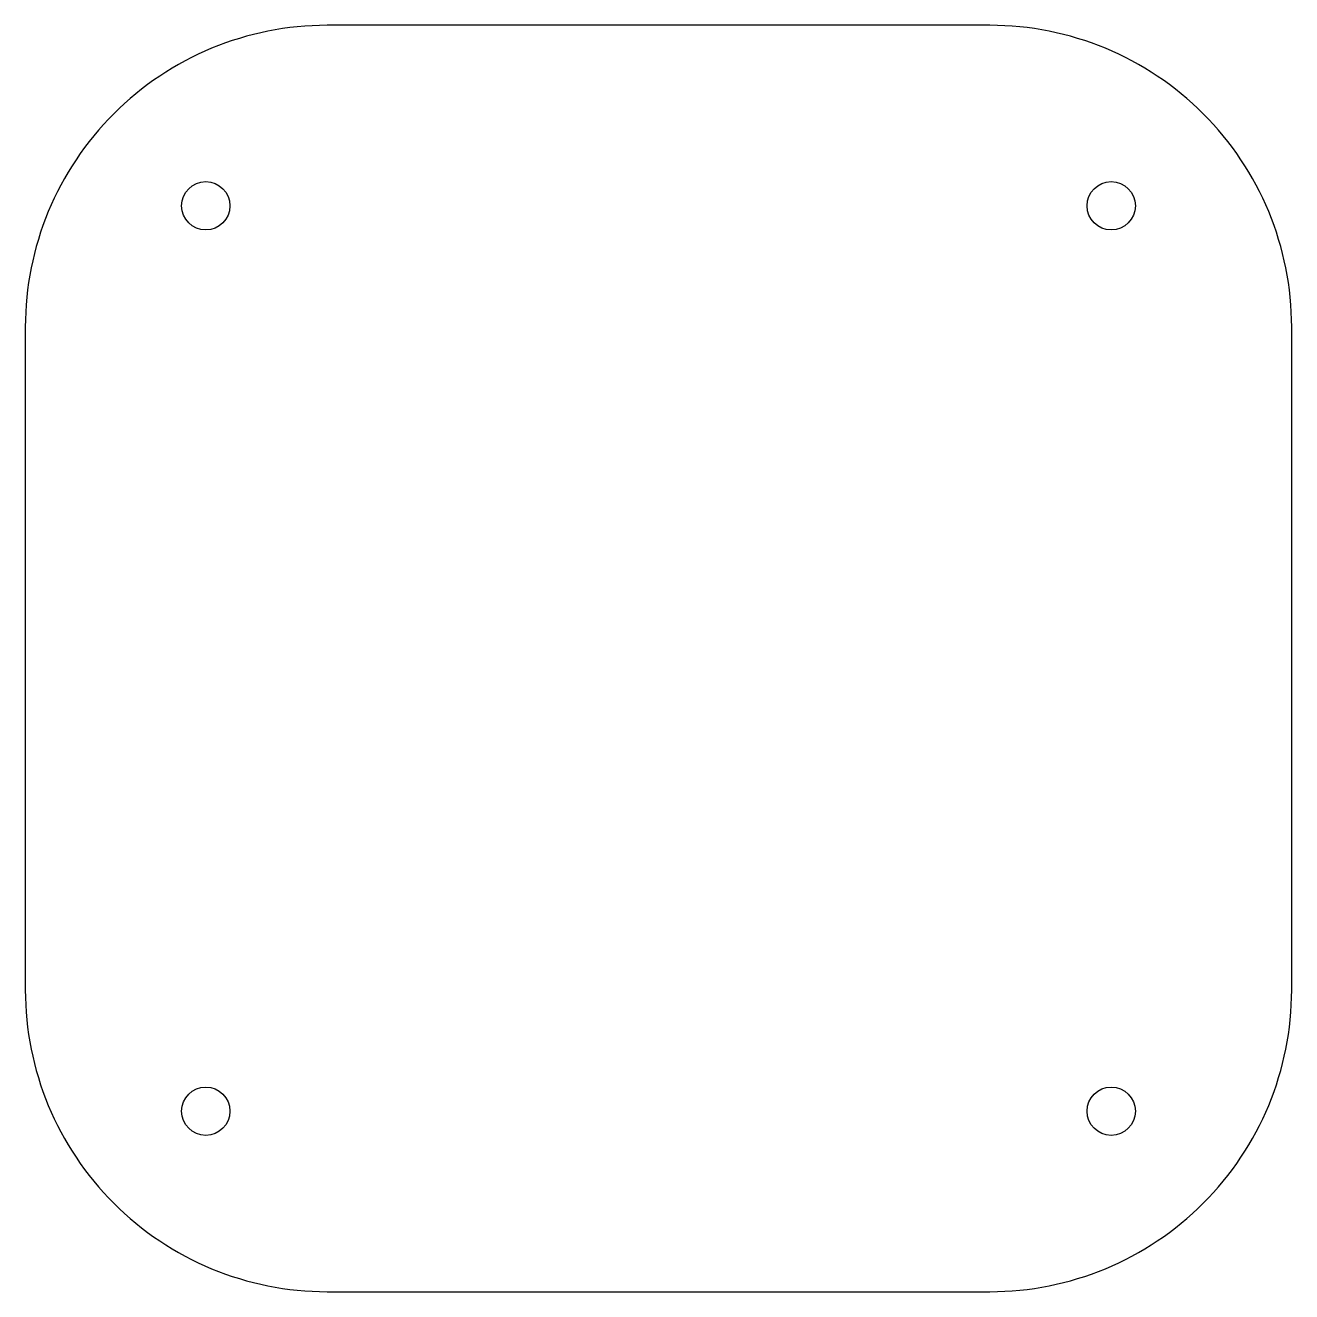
# Model space of a CAD drawing. Extents: x -52 to 52, y -52 to 52.
import ezdxf

# ---------------------------------------------------------------- set-up
doc = ezdxf.new("R2010")
doc.units = 0
doc.layers.get('0').update_dxf_attribs({"linetype": 'CONTINUOUS'})

msp = doc.modelspace()

# ---------------------------------------------------------------- linework, layer by layer
msp.add_lwpolyline([(-52.45, 27.45), (-52.45, -27.45, 0.414214), (-27.45, -52.45), (27.45, -52.45, 0.414214), (52.45, -27.45), (52.45, 27.45, 0.414214), (27.45, 52.45), (-27.45, 52.45, 0.414214)], format="xyb", close=True)
for centre in [(-37.5, 37.5), (37.5, 37.5), (-37.5, -37.5), (37.5, -37.5)]:
    msp.add_circle(centre, 2)

doc.saveas('drawing.dxf')
